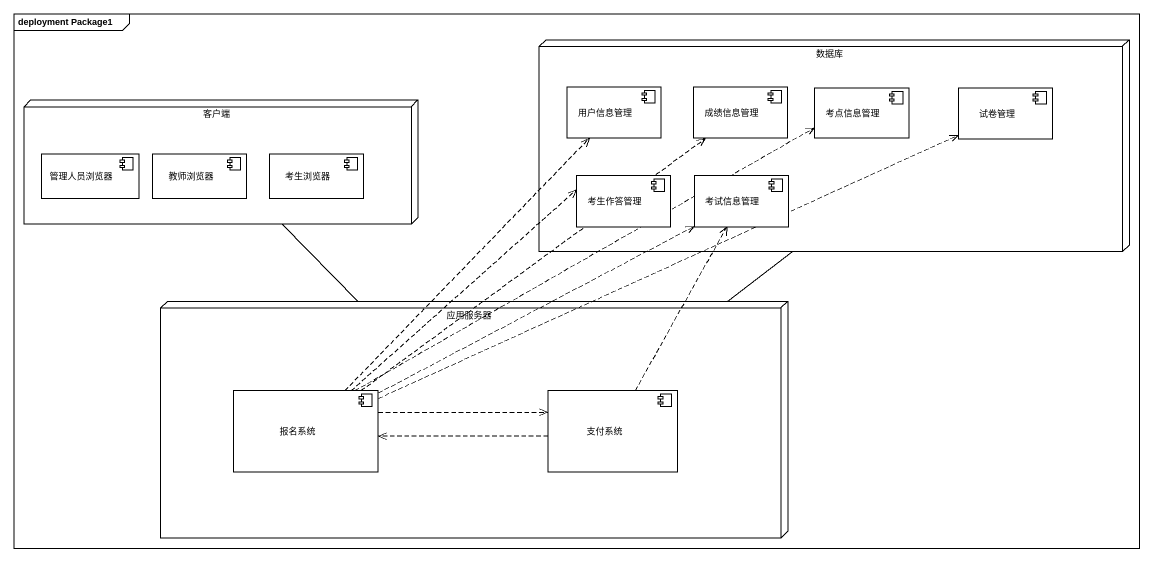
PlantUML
@startuml
mainframe deployment Package1
node 数据库 {
  component 用户信息管理
  component 成绩信息管理
  component 考点信息管理
  component 试卷管理
  component 考生作答管理
  component 考试信息管理
}
node 客户端 {
  component 管理人员浏览器
  component 教师浏览器
  component 考生浏览器
}
node 应用服务器 {
  component 报名系统
  component 支付系统
}
客户端 -- 应用服务器
应用服务器 -up- 数据库
报名系统 .up.> 用户信息管理
报名系统 .up.> 成绩信息管理
报名系统 .right.> 考点信息管理
报名系统 .right.> 试卷管理
报名系统 .up.> 考生作答管理
报名系统 .right.> 考试信息管理
报名系统 .right.> 支付系统
支付系统 .up.> 考试信息管理
支付系统 .left.> 报名系统
@enduml
